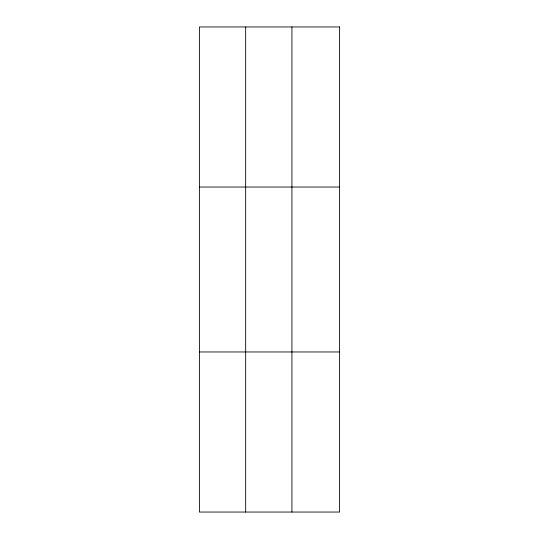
<?xml version="1.0" encoding="UTF-8"?>
<svg xmlns="http://www.w3.org/2000/svg" width="539" height="539" viewBox="0 0 539 539"><rect width="100%" height="100%" fill="white"/><g stroke="black" fill="none" stroke-linecap="round" stroke-linejoin="round"><path stroke-width="0.81" d="M245.669 26.95L245.669 512.05M291.929 26.95L291.929 512.05M199.403 187.033L339.597 187.033M199.403 351.967L339.597 351.967M339.597 26.95L339.597 512.05L199.403 512.05L199.403 26.95L339.597 26.95"/></g></svg>
